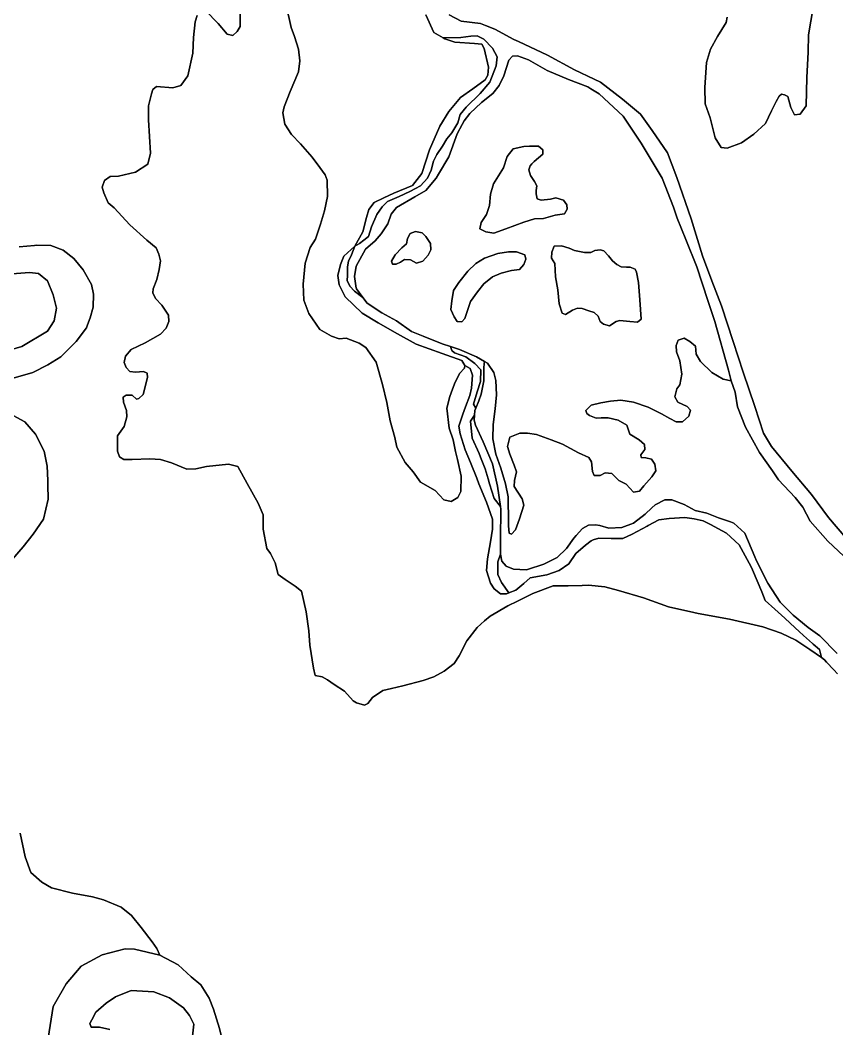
# Model space of a CAD drawing. Header units: inches. Extents: x 288635 to 1232953, y 676945 to 1655780.
# Drawn here: x 402985 to 422271, y 799738 to 823553 of the extents above; entities that cross this region are included whole.
import ezdxf

# ---------------------------------------------------------------- set-up
doc = ezdxf.new("R2010")
doc.units = ezdxf.units.IN
doc.header["$MEASUREMENT"] = 0
doc.layers.add('Images', color=7, linetype='Continuous')
picture_1 = doc.add_image_def('image14.jpg', size_in_pixel=(2572, 3729))

msp = doc.modelspace()

# ---------------------------------------------------------------- linework, layer by layer
at = {"color": 1}
for points in [[(409266.0377, 823908.6357), (409387.9579, 823380.3146), (409387.9579, 823380.3146), (409464.1581, 823166.9542), (409555.5983, 822872.3136), (409591.1584, 822592.9131), (409560.6783, 822333.8325), (409357.4779, 821871.5516), (409220.3176, 821505.7909), (409189.8376, 821368.6306), (409235.5576, 821094.3101), (409393.038, 820850.4696), (409606.3984, 820632.0291), (409880.7189, 820317.0685), (410063.5993, 820073.228), (410185.5195, 819905.5877), (410231.2396, 819773.5074), (410241.3997, 819387.4267), (410170.2795, 819052.146), (410078.8393, 818737.1854), (409956.9191, 818386.6646), (409829.9188, 818183.4642), (409718.1586, 817812.6235), (409667.3585, 817319.8625), (409682.5985, 816938.8618), (409799.4388, 816628.9811), (410063.5993, 816253.0604), (410337.9198, 816090.5001), (410515.7202, 816029.5399), (410683.3605, 816044.78), (410988.1611, 815927.9397), (411150.7215, 815826.3395), (411389.9582, 815477.0359), (411542.3585, 814953.7949), (411643.9587, 814527.074), (411720.1589, 814095.2732), (411831.9191, 813699.0324), (411877.6392, 813470.4319), (412080.8396, 813109.7512), (412268.8, 812886.2307), (412436.4403, 812647.4703), (412786.961, 812449.3499), (412990.1614, 812225.8294), (413162.8817, 812190.2693), (413320.3621, 812286.7895), (413391.4822, 812423.9498), (413401.6422, 812784.6305), (413310.202, 813180.8713), (413264.482, 813368.8317), (413208.6018, 813643.1522), (413117.1617, 813922.5528), (413061.2815, 814389.9137), (413132.4017, 814669.3143), (413163.8994, 814757.8078), (413239.0819, 814969.0349), (413361.0021, 815212.8754), (413477.8424, 815339.8756), (413488.0024, 815400.8358), (413613.4365, 815327.6886), (413664.2366, 815170.2083), (413643.9166, 814865.4076), (413603.2765, 814692.6873), (413501.6763, 814423.4468), (413435.6361, 814250.7264), (413344.196, 813971.3259), (413379.756, 813788.4455), (413496.5963, 813407.4447), (413616.2285, 813109.4928), (413765.8368, 812736.8834), (413819.8817, 812603.5728), (413994.4373, 812173.0023), (414141.7576, 811771.6815), (414141.7576, 811538.001), (414090.9575, 811238.2804), (414019.8373, 810831.8796), (413999.5173, 810557.559), (414096.0375, 810257.8384), (414177.3176, 810125.7582), (414324.6379, 810008.9179), (414466.8782, 810008.9179), (414521.6576, 810030.0827), (414690.3987, 810095.2781), (414878.9629, 810251.8681), (415031.3632, 810385.2184), (415425.064, 810461.4186), (415710.8146, 810556.6687), (415945.7651, 810715.4191), (416104.5154, 810963.0696), (416332.4887, 811157.681), (416468.4577, 811261.6508), (416514.0867, 811283.0111), (416650.6165, 811325.0203), (416942.7171, 811312.3203), (417215.7676, 811318.6703), (417434.208, 811413.9205), (417789.8087, 811606.9608), (417816.4479, 811621.267), (418064.1293, 811754.2811), (418313.72, 811787.0256), (418683.8905, 811810.1613), (418902.857, 811781.6005), (419115.6914, 811733.9611), (419300.6169, 811635.5604), (419462.1295, 811549.6179), (419669.4125, 811439.3205), (419964.0531, 811165), (420248.5337, 810646.8389), (420278.8089, 810575.9949), (420502.5342, 810052.4777), (420578.7343, 809849.2773), (420808.9437, 809644.3909), (421041.3629, 809437.5378), (421290.1743, 809204.2401), (421290.1766, 809204.238), (421381.3759, 809117.7559), (421483.8756, 809025.1756), (421483.8922, 809025.1606), (421696.3366, 808833.2753), (421714.2059, 808817.6397), (421858.8969, 808691.035), (421907.1559, 808505.1369), (421629.8126, 808698.0714), (421304.6919, 808911.4318), (420954.1712, 809084.1522), (420522.3704, 809226.3924), (419734.9688, 809414.3528), (418998.3673, 809546.4331), (418893.1513, 809569.3061), (418297.3259, 809698.8334), (417708.0447, 809912.1938), (417118.7636, 810089.9942), (416793.6429, 810176.3543), (416407.5621, 810211.9144), (416260.3184, 810208.7816), (415930.0412, 810201.7544), (415574.4405, 810201.7544), (415091.8395, 810018.874), (414732.1603, 809839.0344), (414502.5583, 809724.2334), (414085.9975, 809485.473), (413953.1972, 809370.0891), (413776.1169, 809216.2324), (413537.3564, 808901.2718), (413349.396, 808545.6711), (413232.5558, 808362.7907), (412998.8753, 808179.9104), (412755.0348, 808047.8301), (412501.0343, 807966.5499), (412018.4334, 807834.4697), (411754.2728, 807773.5095), (411551.0724, 807727.7894), (411307.2319, 807560.1491), (411195.4717, 807417.9088), (411119.2716, 807382.3488), (410931.3112, 807433.1489), (410850.031, 807483.949), (410646.8306, 807707.4694), (410402.9901, 807864.9497), (410240.4298, 807976.7099), (410113.4295, 808047.8301), (409950.8692, 808083.3902), (409909.4527, 808251.7798), (409828.1726, 808800.4209), (409802.7725, 809135.7016), (409741.8124, 809582.7425), (409630.0522, 810070.4234), (409477.6519, 810187.2637), (409243.9714, 810344.744), (409081.4111, 810466.6642), (409005.2109, 810740.9848), (408893.4507, 810959.4252), (408812.1705, 811076.2654), (408720.7304, 811538.5464), (408720.7304, 811873.827), (408603.8901, 812148.1476), (408344.8096, 812615.5085), (408126.3692, 813016.8293), (407907.9287, 813072.7094), (407384.6877, 813011.7493), (407130.6872, 812960.9492), (406917.3268, 812950.7892), (406556.646, 813098.1095), (406302.6455, 813179.3897), (406043.565, 813199.7097), (405627.0042, 813179.3897), (405433.9638, 813179.3897), (405327.2836, 813240.3498), (405281.5635, 813377.51), (405281.5635, 813743.2708), (405439.0438, 813961.7112), (405505.0839, 814190.3117), (405500.0039, 814337.632), (405423.8038, 814535.7524), (405413.6437, 814652.5926), (405489.8439, 814703.3927), (405632.0842, 814698.3127), (405733.6844, 814606.8725), (405789.5645, 814617.0325), (405891.1647, 814713.5527), (405992.7649, 815119.9535), (405987.6849, 815216.4737), (405901.3247, 815257.1138), (405708.2843, 815241.8738), (405576.2041, 815257.1138), (405484.7639, 815353.634), (405439.0438, 815470.4742), (405474.6039, 815617.7945), (405606.6841, 815775.2748), (405936.8848, 815937.8352), (406302.6455, 816141.0356), (406429.6458, 816283.2759), (406495.6859, 816440.7562), (406490.6059, 816588.0765), (406328.0456, 816826.8369), (406180.7253, 816979.2373), (406119.7652, 817116.3975), (406124.8452, 817212.9177), (406216.2854, 817431.3582), (406267.0855, 817665.0386), (406297.5655, 817873.319), (406262.0054, 818030.7994), (406195.9653, 818178.1196), (405973.1857, 818363.0638), (405571.8649, 818718.6645), (405201.0242, 819119.9853), (405063.8639, 819241.9055), (404962.2637, 819475.586), (404921.6236, 819612.7463), (404977.5037, 819765.1466), (405109.584, 819861.6668), (405307.7044, 819866.7468), (405709.0252, 819968.347), (406003.6658, 820156.3074), (406059.5459, 820410.3079), (406013.8258, 821202.7894), (406018.9058, 821527.9101), (406090.0259, 821812.3907), (406120.506, 821919.0709), (406206.8662, 821990.191), (406592.9469, 821954.631), (406780.9073, 822010.5111), (406948.5477, 822239.1115), (407060.3079, 822772.5126), (407075.5479, 823143.3533), (407121.268, 823514.1941), (407166.9881, 823666.5944)], [(407365.1085, 823778.3546), (407659.7491, 823473.554), (407873.1095, 823224.6335), (408010.2698, 823194.1534), (408106.79, 823285.5936), (408177.9101, 823407.5139), (408182.9901, 823763.1146)], [(408182.9901, 823763.1146), (408177.9101, 823407.5139), (408106.79, 823285.5936), (408010.2698, 823194.1534), (407873.1095, 823224.6335), (407659.7491, 823473.554), (407365.1085, 823778.3546)], [(412568.0443, 823680.0352), (412756.0047, 823263.4744), (412978.2573, 823134.5679), (413010.0052, 823116.1541), (413248.7657, 823034.8739), (413711.0466, 823004.3939), (413888.847, 822989.1539), (413944.7271, 822887.5537), (414041.2473, 822440.5128), (414031.0872, 822257.6324), (413965.0471, 822145.8722), (413675.4865, 821932.5117), (413380.8459, 821724.2313), (413111.6054, 821394.0307), (412893.165, 821053.67), (412654.4045, 820489.7889), (412471.5241, 819930.9877), (412253.0837, 819651.5872), (411811.1228, 819468.7068), (411572.3623, 819362.0266), (411348.8419, 819245.1864), (411216.7616, 819082.626), (411165.9615, 818894.6657), (411074.5213, 818559.385), (410886.5609, 818219.0243), (410632.5604, 817985.3438), (410546.2003, 817787.2235), (410490.3202, 817523.0629), (410515.7202, 817304.6225), (410657.9605, 817025.2219), (411059.2813, 816639.1412), (411440.2821, 816410.5407), (411897.9592, 816147.5973), (412334.8401, 815903.7568), (412954.6013, 815685.3163), (413416.8823, 815517.676), (413488.0024, 815400.8358), (413477.8424, 815339.8756), (413361.0021, 815212.8754), (413239.0819, 814969.0349), (413163.8994, 814757.8078), (413132.4017, 814669.3143), (413061.2815, 814389.9137), (413117.1617, 813922.5528), (413208.6018, 813643.1522), (413264.482, 813368.8317), (413310.202, 813180.8713), (413401.6422, 812784.6305), (413391.4822, 812423.9498), (413320.3621, 812286.7895), (413162.8817, 812190.2693), (412990.1614, 812225.8294), (412786.961, 812449.3499), (412436.4403, 812647.4703), (412268.8, 812886.2307), (412080.8396, 813109.7512), (411877.6392, 813470.4319), (411831.9191, 813699.0324), (411720.1589, 814095.2732), (411643.9587, 814527.074), (411542.3585, 814953.7949), (411389.9582, 815477.0359), (411150.7215, 815826.3395), (410988.1611, 815927.9397), (410683.3605, 816044.78), (410515.7202, 816029.5399), (410337.9198, 816090.5001), (410063.5993, 816253.0604), (409799.4388, 816628.9811), (409682.5985, 816938.8618), (409667.3585, 817319.8625), (409718.1586, 817812.6235), (409829.9188, 818183.4642), (409956.9191, 818386.6646), (410078.8393, 818737.1854), (410170.2795, 819052.146), (410241.3997, 819387.4267), (410231.2396, 819773.5074), (410185.5195, 819905.5877), (410063.5993, 820073.228), (409880.7189, 820317.0685), (409606.3984, 820632.0291), (409393.038, 820850.4696), (409235.5576, 821094.3101), (409189.8376, 821368.6306), (409220.3176, 821505.7909), (409357.4779, 821871.5516), (409560.6783, 822333.8325), (409591.1584, 822592.9131), (409555.5983, 822872.3136), (409464.1581, 823166.9542), (409387.9579, 823380.3146), (409266.0377, 823908.6357)], [(421706.6274, 823804.8146), (421660.9073, 823530.494), (421599.9472, 823210.4534), (421594.8672, 822798.9726), (421564.3871, 822199.5314), (421544.0671, 821534.05), (421406.9068, 821335.9296), (421274.8265, 821315.6096), (421183.3863, 821493.41), (421117.3462, 821752.4905), (421036.066, 821793.1306), (420964.9459, 821803.2906), (420909.0658, 821757.5705), (420837.9456, 821630.5702), (420731.2654, 821412.1298), (420583.9451, 821117.4892), (420314.7046, 820858.4087), (420020.064, 820655.2083), (419684.7833, 820533.288), (419542.5431, 820543.4481), (419395.2228, 820772.0485), (419334.2626, 821026.049), (419278.3825, 821244.4895), (419161.5423, 821579.7701), (419151.3823, 821965.8509), (419197.1024, 822555.1321), (419288.5425, 822870.0927), (419456.1829, 823169.8133), (419659.3833, 823494.934), (419684.7833, 823627.0142)], [(419684.7833, 823627.0142), (419659.3833, 823494.934), (419456.1829, 823169.8133), (419288.5425, 822870.0927), (419197.1024, 822555.1321), (419151.3823, 821965.8509), (419161.5423, 821579.7701), (419278.3825, 821244.4895), (419334.2626, 821026.049), (419395.2228, 820772.0485), (419542.5431, 820543.4481), (419684.7833, 820533.288), (420020.064, 820655.2083), (420314.7046, 820858.4087), (420583.9451, 821117.4892), (420731.2654, 821412.1298), (420837.9456, 821630.5702), (420909.0658, 821757.5705), (420964.9459, 821803.2906), (421036.066, 821793.1306), (421117.3462, 821752.4905), (421183.3863, 821493.41), (421274.8265, 821315.6096), (421406.9068, 821335.9296), (421544.0671, 821534.05), (421564.3871, 822199.5314), (421594.8672, 822798.9726), (421599.9472, 823210.4534), (421660.9073, 823530.494), (421706.6274, 823804.8146)], [(407166.9881, 823666.5944), (407121.268, 823514.1941), (407075.5479, 823143.3533), (407060.3079, 822772.5126), (406948.5477, 822239.1115), (406780.9073, 822010.5111), (406592.9469, 821954.631), (406206.8662, 821990.191), (406120.506, 821919.0709), (406090.0259, 821812.3907), (406018.9058, 821527.9101), (406013.8258, 821202.7894), (406059.5459, 820410.3079), (406003.6658, 820156.3074), (405709.0252, 819968.347), (405307.7044, 819866.7468), (405109.584, 819861.6668), (404977.5037, 819765.1466), (404921.6236, 819612.7463), (404962.2637, 819475.586), (405063.8639, 819241.9055), (405201.0242, 819119.9853), (405571.8649, 818718.6645), (405973.1857, 818363.0638), (406195.9653, 818178.1196), (406262.0054, 818030.7994), (406297.5655, 817873.319), (406267.0855, 817665.0386), (406216.2854, 817431.3582), (406124.8452, 817212.9177), (406119.7652, 817116.3975), (406180.7253, 816979.2373), (406328.0456, 816826.8369), (406490.6059, 816588.0765), (406495.6859, 816440.7562), (406429.6458, 816283.2759), (406302.6455, 816141.0356), (405936.8848, 815937.8352), (405606.6841, 815775.2748), (405474.6039, 815617.7945), (405439.0438, 815470.4742), (405484.7639, 815353.634), (405576.2041, 815257.1138), (405708.2843, 815241.8738), (405901.3247, 815257.1138), (405987.6849, 815216.4737), (405992.7649, 815119.9535), (405891.1647, 814713.5527), (405789.5645, 814617.0325), (405733.6844, 814606.8725), (405632.0842, 814698.3127), (405489.8439, 814703.3927), (405413.6437, 814652.5926), (405423.8038, 814535.7524), (405500.0039, 814337.632), (405505.0839, 814190.3117), (405439.0438, 813961.7112), (405281.5635, 813743.2708), (405281.5635, 813377.51), (405327.2836, 813240.3498), (405433.9638, 813179.3897), (405627.0042, 813179.3897), (406043.565, 813199.7097), (406302.6455, 813179.3897), (406556.646, 813098.1095), (406917.3268, 812950.7892), (407130.6872, 812960.9492), (407384.6877, 813011.7493), (407907.9287, 813072.7094), (408126.3692, 813016.8293), (408344.8096, 812615.5085), (408603.8901, 812148.1476), (408720.7304, 811873.827), (408720.7304, 811538.5464), (408812.1705, 811076.2654), (408893.4507, 810959.4252), (409005.2109, 810740.9848), (409081.4111, 810466.6642), (409243.9714, 810344.744), (409477.6519, 810187.2637), (409630.0522, 810070.4234), (409741.8124, 809582.7425), (409802.7725, 809135.7016), (409828.1726, 808800.4209), (409909.4527, 808251.7798), (409950.8692, 808083.3902), (410113.4295, 808047.8301), (410240.4298, 807976.7099), (410402.9901, 807864.9497), (410646.8306, 807707.4694), (410850.031, 807483.949), (410931.3112, 807433.1489), (411119.2716, 807382.3488), (411195.4717, 807417.9088), (411307.2319, 807560.1491), (411551.0724, 807727.7894), (411754.2728, 807773.5095), (412018.4334, 807834.4697), (412501.0343, 807966.5499), (412755.0348, 808047.8301), (412998.8753, 808179.9104), (413232.5558, 808362.7907), (413349.396, 808545.6711), (413537.3564, 808901.2718), (413776.1169, 809216.2324), (413953.1972, 809370.0891), (414085.9975, 809485.473), (414502.5583, 809724.2334), (414732.1603, 809839.0344), (415091.8395, 810018.874), (415574.4405, 810201.7544), (415930.0412, 810201.7544), (416260.3184, 810208.7816), (416407.5621, 810211.9144), (416793.6429, 810176.3543), (417118.7636, 810089.9942), (417708.0447, 809912.1938), (418297.3259, 809698.8334), (418893.1513, 809569.3061), (418998.3673, 809546.4331), (419734.9688, 809414.3528), (420522.3704, 809226.3924), (420954.1712, 809084.1522), (421304.6919, 808911.4318), (421629.8126, 808698.0714), (421907.1559, 808505.1369), (421980.3333, 808454.2309), (422030.0754, 808399.1319), (422198.3225, 808212.7659), (422284.7711, 808117.0075)], [(422480.5561, 811330.7001), (422074.1553, 811808.221), (421672.8345, 812356.8621), (421210.5535, 812905.5032), (420727.9526, 813489.7044), (420539.9922, 813799.585), (420336.7918, 814429.5063), (420057.3912, 815242.3079), (419823.7108, 815968.7493), (419549.3902, 816812.031), (419315.7097, 817401.3122), (419097.2693, 817985.5134), (418833.1088, 818859.2751), (418492.3176, 819838.7775), (418273.8771, 820417.8987), (417913.1964, 820951.2998), (417633.7959, 821332.3005), (417212.155, 821687.9012), (416688.914, 822089.222), (416538.8899, 822161.7336), (416079.3128, 822383.8626), (415439.2315, 822729.3033), (414751.4937, 823046.7208), (414646.7499, 823095.0641), (414194.629, 823338.9045), (413970.9213, 823425.7165), (413854.2683, 823470.9848), (413397.0674, 823531.9449), (413117.6668, 823679.2652)], [(402817.7586, 815104.7135), (403285.1195, 815236.7938), (403640.7202, 815414.5941), (403945.5208, 815602.5545), (404311.2815, 815968.3152), (404550.042, 816288.3559), (404578.4186, 816362.4504), (404641.4822, 816527.1163), (404712.6023, 816776.0368), (404717.6824, 817080.8375), (404667.6231, 817311.5017), (404469.5027, 817656.9424), (404256.1423, 817926.1829), (403997.0617, 818119.2233), (403707.5012, 818230.9835), (403377.3005, 818241.1435), (403321.2574, 818235.6759), (402960.7397, 818200.5034)], [(402960.7397, 818200.5034), (403321.2574, 818235.6759), (403377.3005, 818241.1435), (403707.5012, 818230.9835), (403997.0617, 818119.2233), (404256.1423, 817926.1829), (404469.5027, 817656.9424), (404469.5027, 817656.9424), (404667.6231, 817311.5017), (404717.6824, 817080.8375), (404712.6023, 816776.0368), (404641.4822, 816527.1163), (404578.4186, 816362.4504), (404550.042, 816288.3559), (404311.2815, 815968.3152), (403945.5208, 815602.5545), (403640.7202, 815414.5941), (403285.1195, 815236.7938), (402817.7586, 815104.7135)], [(402210.5014, 815612.7966), (403023.303, 815851.5571), (403632.9043, 816212.2378), (403785.3046, 816456.0783), (403841.1847, 816755.7989), (403764.9845, 817065.6795), (403627.8243, 817400.9602), (403414.4638, 817573.6806), (403206.1834, 817594.0006), (402799.7826, 817563.5205)], [(402799.7826, 817563.5205), (403206.1834, 817594.0006), (403414.4638, 817573.6806), (403627.8243, 817400.9602), (403764.9845, 817065.6795), (403841.1847, 816755.7989), (403785.3046, 816456.0783), (403632.9043, 816212.2378), (403023.303, 815851.5571), (402210.5014, 815612.7966)], [(422275.4515, 808603.1276), (421870.3207, 809018.4184), (421597.2702, 809215.2688), (421241.6695, 809507.3694), (421029.2498, 809719.7891), (420936.8689, 809812.17), (420638.4183, 810263.0209), (420377.5837, 810790.1242), (420333.6177, 810878.9721), (420098.6672, 811444.1233), (419838.3167, 811679.0737), (419761.7932, 811705.0754), (419473.8965, 811802.899), (419198.7293, 811914.0242), (418928.8537, 811977.5243), (418669.5615, 812115.1079), (418378.5193, 812231.5248), (418209.1856, 812226.2332), (417981.6435, 812109.8163), (417902.061, 812037.0431), (417741.1897, 811889.9365), (417466.0225, 811678.2694), (417190.8553, 811577.7275), (416889.2297, 811556.5608), (416676.7159, 811625.3526), (416570.0357, 811635.5127), (416407.4754, 811630.4326), (416265.2351, 811554.2325), (416114.4415, 811385.0494), (416056.9547, 811320.552), (415884.2343, 811076.7115), (415665.7939, 810863.3511), (415350.8332, 810710.9508), (414968.5178, 810585.0664), (414934.2724, 810573.7905), (414634.5518, 810589.0306), (414461.8315, 810660.1507), (414359.1473, 810783.3717), (414329.0848, 810941.8459), (414324.6712, 811041.1515), (414324.6712, 811300.232), (414339.2762, 812008.8934), (414330.1136, 812069.5959), (414257.9961, 812547.3745), (414136.0758, 813080.7755), (413922.7154, 813593.8566), (413739.835, 813995.1774), (413704.2749, 814112.0176), (413714.367, 814225.553), (413724.595, 814340.6181), (413744.5261, 814390.4458), (413816.0352, 814569.2185), (413871.9153, 814726.6988), (413937.9554, 815036.5795), (413933.0316, 815346.7773), (413943.3034, 815441.5912), (413949.5953, 815492.8601), (414018.7546, 815451.3645), (414171.1549, 815232.9241), (414216.875, 815044.9637), (414237.1951, 814709.6831), (414198.7523, 814378.1142), (414155.9149, 814008.6417), (414145.7549, 813668.281), (414216.875, 813307.6003), (414333.7153, 812977.3996), (414445.4755, 812606.5589), (414506.4356, 812301.7582), (414511.3057, 812104.5185), (414516.5956, 811890.2774), (414516.5956, 811610.8769), (414531.8357, 811443.2365), (414587.7158, 811417.8365), (414679.156, 811519.4367), (414780.7562, 811783.5972), (414882.3564, 812103.6378), (414836.6363, 812250.9581), (414648.6759, 812540.5187), (414658.8359, 812687.839), (414709.636, 812885.9594), (414648.6759, 813043.4397), (414547.0757, 813307.6003), (414496.2756, 813485.4006), (414552.1557, 813708.9211), (414785.8362, 813800.3612), (414968.7165, 813800.3612), (415176.997, 813769.8812), (415527.5177, 813647.9609), (415791.6782, 813546.3607), (416172.679, 813338.0803), (416411.4394, 813226.3201), (416477.4796, 813124.7199), (416497.7996, 812896.1194), (416543.5197, 812804.6792), (416685.76, 812799.5992), (416802.6002, 812865.6394), (416955.0005, 812850.3993), (417122.6409, 812687.839), (417295.3612, 812596.3988), (417468.0815, 812408.4385), (417610.3218, 812433.8385), (417717.002, 812560.8388), (417904.9624, 812774.1992), (417996.4026, 812916.4395), (417976.0826, 813068.8398), (417894.8024, 813185.68), (417762.7221, 813216.1601), (417650.9619, 813231.4001), (417645.8819, 813292.3602), (417737.3221, 813419.3605), (417727.1621, 813531.1207), (417605.2418, 813642.8809), (417381.7214, 813780.0412), (417315.6812, 813988.3216), (417107.4008, 814110.2419), (416868.6403, 814166.122), (416706.08, 814161.042), (416584.1598, 814155.9619), (416431.7595, 814216.9221), (416365.7193, 814267.7222), (416345.3993, 814338.8423), (416472.3996, 814465.8426), (416695.92, 814516.6427), (416929.6005, 814557.2828), (417168.3609, 814577.6028), (417468.0815, 814536.9627), (417813.5222, 814415.0425), (418128.4829, 814262.6422), (418326.6033, 814145.8019), (418473.9236, 814069.6018), (418626.3239, 814069.6018), (418773.6442, 814206.7621), (418814.2842, 814343.9223), (418738.0841, 814430.2825), (418514.5636, 814536.9627), (418443.4435, 814663.963), (418489.1636, 814846.8433), (418565.3637, 814943.3635), (418611.0838, 815192.284), (418565.3637, 815512.3247), (418484.0836, 815725.6851), (418473.9236, 815873.0054), (418524.7237, 816000.0056), (418666.9639, 816045.7257), (418799.0442, 815969.5256), (418936.2045, 815852.6853), (418951.4445, 815664.725), (419053.0447, 815492.0046), (419317.2052, 815238.0041), (419586.4458, 815075.4438), (419779.4862, 815039.8837), (419870.7723, 814771.5299), (419923.6891, 814422.2792), (419923.6891, 814422.2792), (420114.1894, 813946.0283), (420447.5651, 813348.0687), (420749.1907, 812914.1512), (420893.6888, 812702.6958), (421284.8496, 812286.135), (421467.7299, 812057.5345), (421645.5303, 811727.3338), (422057.0111, 811249.8129), (422692.0124, 810660.5317)], [(402802.5185, 810827.3449), (403056.519, 811121.9855), (403295.2795, 811416.6261), (403539.12, 811772.2268), (403645.8002, 812244.6678), (403638.002, 812579.9916), (403635.6402, 812681.5487), (403620.4002, 813021.9093), (403554.36, 813377.51), (403346.0796, 813778.8309), (403097.1591, 814068.3914), (402817.7586, 814220.7917)], [(402817.7586, 814220.7917), (403097.1591, 814068.3914), (403346.0796, 813778.8309), (403554.36, 813377.51), (403620.4002, 813021.9093), (403635.6402, 812681.5487), (403638.002, 812579.9916), (403645.8002, 812244.6678), (403539.12, 811772.2268), (403295.2795, 811416.6261), (403056.519, 811121.9855), (402802.5185, 810827.3449)], [(422284.7711, 808117.0075), (422198.3225, 808212.7659), (422030.0754, 808399.1319), (421980.3333, 808454.2309), (421907.1559, 808505.1369), (421858.8969, 808691.035), (421714.2059, 808817.6397), (421696.3366, 808833.2753), (421483.8922, 809025.1606), (421483.8756, 809025.1756), (421381.3759, 809117.7559), (421290.1766, 809204.238), (421290.1743, 809204.2401), (421041.3629, 809437.5378), (420808.9437, 809644.3909), (420578.7343, 809849.2773), (420502.5342, 810052.4777), (420278.8089, 810575.9949), (420248.5337, 810646.8389), (419964.0531, 811165), (419669.4125, 811439.3205), (419462.1295, 811549.6179), (419300.6169, 811635.5604), (419115.6914, 811733.9611), (418902.857, 811781.6005), (418683.8905, 811810.1613), (418313.72, 811787.0256), (418064.1293, 811754.2811), (417816.4479, 811621.267), (417789.8087, 811606.9608), (417434.208, 811413.9205), (417215.7676, 811318.6703), (416942.7171, 811312.3203), (416650.6165, 811325.0203), (416514.0867, 811283.0111), (416468.4577, 811261.6508), (416332.4887, 811157.681), (416104.5154, 810963.0696), (415945.7651, 810715.4191), (415710.8146, 810556.6687), (415425.064, 810461.4186), (415031.3632, 810385.2184), (414878.9629, 810251.8681), (414690.3987, 810095.2781), (414521.6576, 810030.0827), (414352.2575, 810274.8545), (414263.3574, 810468.5298), (414266.5324, 810763.8054), (414329.0848, 810941.8459), (414359.1473, 810783.3717), (414461.8315, 810660.1507), (414634.5518, 810589.0306), (414934.2724, 810573.7905), (414968.5178, 810585.0664), (415350.8332, 810710.9508), (415665.7939, 810863.3511), (415884.2343, 811076.7115), (416056.9547, 811320.552), (416114.4415, 811385.0494), (416265.2351, 811554.2325), (416407.4754, 811630.4326), (416570.0357, 811635.5127), (416676.7159, 811625.3526), (416889.2297, 811556.5608), (417190.8553, 811577.7275), (417466.0225, 811678.2694), (417741.1897, 811889.9365), (417902.061, 812037.0431), (417981.6435, 812109.8163), (418209.1856, 812226.2332), (418378.5193, 812231.5248), (418669.5615, 812115.1079), (418928.8537, 811977.5243), (419198.7293, 811914.0242), (419198.7293, 811914.0242), (419473.8965, 811802.899), (419761.7932, 811705.0754), (419838.3167, 811679.0737), (420098.6672, 811444.1233), (420333.6177, 810878.9721), (420377.5837, 810790.1242), (420638.4183, 810263.0209), (420936.8689, 809812.17), (421029.2498, 809719.7891), (421241.6695, 809507.3694), (421597.2702, 809215.2688), (421870.3207, 809018.4184), (422275.4515, 808603.1276)], [(407817.384, 799234.0317), (407695.4638, 799747.1127), (407553.2235, 800199.2336), (407451.6233, 800463.3942), (407253.5029, 800773.2748), (407019.8225, 800966.3152), (406720.1019, 801250.7957), (406283.2712, 801475.9903), (406212.1511, 801633.4706), (406105.4709, 801796.0309), (405846.3903, 802131.3116), (405612.7099, 802410.7121), (405373.9494, 802608.8325), (404952.3086, 802786.6329), (404693.228, 802852.673), (404220.7871, 802944.1132), (403722.9461, 803066.0335), (403499.4256, 803198.1137), (403240.3451, 803431.7942), (403103.1849, 803797.5549), (402981.2646, 804356.356)], [(402981.2646, 804356.356), (403103.1849, 803797.5549), (403240.3451, 803431.7942), (403499.4256, 803198.1137), (403722.9461, 803066.0335), (404220.7871, 802944.1132), (404693.228, 802852.673), (404952.3086, 802786.6329), (405373.9494, 802608.8325), (405612.7099, 802410.7121), (405846.3903, 802131.3116), (406105.4709, 801796.0309), (406212.1511, 801633.4706), (406283.2712, 801475.9903), (405684.8797, 801618.999), (405464.7459, 801627.4657), (404922.8782, 801483.5321), (404423.3438, 801221.0649), (404067.7431, 800797.7307), (403762.9425, 800264.3297), (403644.4089, 799519.2615)], [(403644.4089, 799519.2615), (403762.9425, 800264.3297), (404067.7431, 800797.7307), (404423.3438, 801221.0649), (404922.8782, 801483.5321), (405464.7459, 801627.4657), (405684.8797, 801618.999), (406283.2712, 801475.9903), (406720.1019, 801250.7957), (407019.8225, 800966.3152), (407253.5029, 800773.2748), (407253.5029, 800773.2748), (407451.6233, 800463.3942), (407553.2235, 800199.2336), (407695.4638, 799747.1127), (407817.384, 799234.0317)], [(407057.2678, 799567.6665), (407087.7478, 799847.0671), (406981.0676, 800050.2675), (406838.8273, 800233.1479), (406508.6267, 800471.9083), (406137.7859, 800609.0686), (405609.4649, 800644.6287), (405233.5441, 800497.3084), (405015.1037, 800344.9081), (404771.2632, 800131.5477), (404674.743, 799953.7473), (404634.1029, 799867.3871), (404664.583, 799781.027), (404857.6234, 799775.947), (405101.4639, 799725.1469)], [(405101.4639, 799725.1469), (404857.6234, 799775.947), (404664.583, 799781.027), (404634.1029, 799867.3871), (404674.743, 799953.7473), (404771.2632, 800131.5477), (405015.1037, 800344.9081), (405233.5441, 800497.3084), (405609.4649, 800644.6287), (406137.7859, 800609.0686), (406508.6267, 800471.9083), (406838.8273, 800233.1479), (406981.0676, 800050.2675), (407087.7478, 799847.0671), (407087.7478, 799847.0671), (407057.2678, 799567.6665)]]:
    msp.add_lwpolyline(points, dxfattribs=at)
at = {"color": 1, "ltscale": 3}
for points in [[(422692.0124, 810660.5317), (422057.0111, 811249.8129), (421645.5303, 811727.3338), (421467.7299, 812057.5345), (421284.8496, 812286.135), (420893.6888, 812702.6958), (420749.1907, 812914.1512), (420447.5651, 813348.0687), (420114.1894, 813946.0283), (419923.6891, 814422.2792), (419870.7723, 814771.5299), (419779.4862, 815039.8837), (419713.446, 815288.8042), (419388.3254, 816436.8865), (419225.7651, 816934.7275), (418961.6045, 817727.2091), (418707.604, 818377.4504), (418504.4036, 818875.2914), (418417.1968, 819137.5469), (418146.2629, 819823.3483), (417646.7286, 820653.0833), (417223.3944, 821288.0845), (416656.1266, 821813.0189), (416459.9229, 821932.9922), (416389.7224, 821975.9179), (415932.5215, 822153.7183), (415429.6005, 822367.0787), (414992.7196, 822615.9992), (414733.6391, 822712.5194), (414611.7188, 822702.3594), (414525.3587, 822605.8392), (414408.5184, 822240.0785), (414296.7582, 822011.478), (414144.3579, 821818.4376), (413880.1974, 821610.1572), (413600.7968, 821351.0767), (413472.6536, 821178.0177), (413424.3669, 821091.1016), (413303.3199, 820873.217), (413108.5862, 820322.8826), (412866.0489, 819914.0341), (412812.2522, 819823.3483), (412566.7184, 819535.481), (412304.2512, 819383.0807), (411874.9904, 819129.2919), (411742.9101, 818976.8916), (411666.7099, 818743.2111), (411514.3096, 818509.5307), (411366.9893, 818341.8903), (411143.4689, 818148.8499), (410919.9484, 817747.5291), (410884.3884, 817503.6886), (410922.3631, 817228.3721), (410925.0285, 817209.0481), (411079.5146, 817005.1264), (410878.4478, 817155.9681), (410773.6726, 817270.2683), (410710.1725, 817403.6186), (410713.3475, 817527.4439), (410716.5225, 817727.4693), (410735.5725, 817860.8195), (410811.7727, 818016.3948), (410886.5609, 818219.0243), (410995.9231, 818283.0954), (411097.5233, 818359.2955), (411208.6485, 818445.0207), (411281.6736, 818676.7961), (411408.6739, 818965.7217), (411535.6741, 819149.8721), (411659.4994, 819273.6973), (411932.5499, 819387.9976), (412186.5504, 819511.8228), (412322.571, 819581.5334), (412440.5509, 819641.9981), (412605.6513, 819819.7984), (412691.3764, 820013.4738), (412745.3515, 820223.0242), (412821.5517, 820381.7746), (412954.902, 820578.625), (413062.8522, 820750.0753), (413177.1524, 820889.7756), (413323.2027, 821127.9011), (413379.7178, 821324.7514), (413516.8781, 821502.5518), (413852.1588, 821822.5924), (414075.6792, 822091.833), (414222.9995, 822472.8337), (414253.4796, 822686.1942), (414141.7193, 822894.4746), (413938.5189, 823107.835), (413773.9305, 823182.6378), (413631.6902, 823177.5578), (413387.8498, 823141.9977), (412978.2573, 823134.5679), (412756.0047, 823263.4744), (412568.0443, 823680.0352)], [(413117.6668, 823679.2652), (413397.0674, 823531.9449), (413854.2683, 823470.9848), (413970.9213, 823425.7165), (414194.629, 823338.9045), (414646.7499, 823095.0641), (414751.4937, 823046.7208), (415439.2315, 822729.3033), (416079.3128, 822383.8626), (416538.8899, 822161.7336), (416688.914, 822089.222), (417212.155, 821687.9012), (417633.7959, 821332.3005), (417913.1964, 820951.2998), (418273.8771, 820417.8987), (418492.3176, 819838.7775), (418833.1088, 818859.2751), (419097.2693, 817985.5134), (419315.7097, 817401.3122), (419549.3902, 816812.031), (419823.7108, 815968.7493), (420057.3912, 815242.3079), (420336.7918, 814429.5063), (420539.9922, 813799.585), (420727.9526, 813489.7044), (421210.5535, 812905.5032), (421672.8345, 812356.8621), (422074.1553, 811808.221), (422480.5561, 811330.7001)]]:
    msp.add_lwpolyline(points, dxfattribs=at)
at = {"color": 1}
for points in [[(410886.5609, 818219.0243), (411074.5213, 818559.385), (411165.9615, 818894.6657), (411216.7616, 819082.626), (411348.8419, 819245.1864), (411572.3623, 819362.0266), (411811.1228, 819468.7068), (412253.0837, 819651.5872), (412471.5241, 819930.9877), (412654.4045, 820489.7889), (412893.165, 821053.67), (413111.6054, 821394.0307), (413380.8459, 821724.2313), (413675.4865, 821932.5117), (413965.0471, 822145.8722), (414031.0872, 822257.6324), (414041.2473, 822440.5128), (413944.7271, 822887.5537), (413888.847, 822989.1539), (413711.0466, 823004.3939), (413248.7657, 823034.8739), (413010.0052, 823116.1541), (412978.2573, 823134.5679), (413387.8498, 823141.9977), (413631.6902, 823177.5578), (413773.9305, 823182.6378), (413938.5189, 823107.835), (414141.7193, 822894.4746), (414253.4796, 822686.1942), (414222.9995, 822472.8337), (414075.6792, 822091.833), (413852.1588, 821822.5924), (413516.8781, 821502.5518), (413379.7178, 821324.7514), (413323.2027, 821127.9011), (413177.1524, 820889.7756), (413062.8522, 820750.0753), (412954.902, 820578.625), (412821.5517, 820381.7746), (412745.3515, 820223.0242), (412691.3764, 820013.4738), (412605.6513, 819819.7984), (412440.5509, 819641.9981), (412322.571, 819581.5334), (412186.5504, 819511.8228), (411932.5499, 819387.9976), (411659.4994, 819273.6973), (411535.6741, 819149.8721), (411408.6739, 818965.7217), (411281.6736, 818676.7961), (411208.6485, 818445.0207), (411097.5233, 818359.2955), (410995.9231, 818283.0954), (410886.5609, 818219.0243)], [(417646.7286, 820653.0833), (418146.2629, 819823.3483), (418417.1968, 819137.5469), (418504.4036, 818875.2914), (418707.604, 818377.4504), (418961.6045, 817727.2091), (419225.7651, 816934.7275), (419388.3254, 816436.8865), (419713.446, 815288.8042), (419779.4862, 815039.8837), (419586.4458, 815075.4438), (419317.2052, 815238.0041), (419053.0447, 815492.0046), (418951.4445, 815664.725), (418936.2045, 815852.6853), (418799.0442, 815969.5256), (418666.9639, 816045.7257), (418524.7237, 816000.0056), (418473.9236, 815873.0054), (418484.0836, 815725.6851), (418565.3637, 815512.3247), (418611.0838, 815192.284), (418565.3637, 814943.3635), (418489.1636, 814846.8433), (418443.4435, 814663.963), (418514.5636, 814536.9627), (418738.0841, 814430.2825), (418814.2842, 814343.9223), (418773.6442, 814206.7621), (418626.3239, 814069.6018), (418473.9236, 814069.6018), (418326.6033, 814145.8019), (418128.4829, 814262.6422), (417813.5222, 814415.0425), (417468.0815, 814536.9627), (417168.3609, 814577.6028), (416929.6005, 814557.2828), (416695.92, 814516.6427), (416472.3996, 814465.8426), (416345.3993, 814338.8423), (416365.7193, 814267.7222), (416431.7595, 814216.9221), (416584.1598, 814155.9619), (416706.08, 814161.042), (416868.6403, 814166.122), (417107.4008, 814110.2419), (417315.6812, 813988.3216), (417381.7214, 813780.0412), (417605.2418, 813642.8809), (417727.1621, 813531.1207), (417737.3221, 813419.3605), (417645.8819, 813292.3602), (417650.9619, 813231.4001), (417762.7221, 813216.1601), (417894.8024, 813185.68), (417976.0826, 813068.8398), (417996.4026, 812916.4395), (417904.9624, 812774.1992), (417717.002, 812560.8388), (417610.3218, 812433.8385), (417468.0815, 812408.4385), (417295.3612, 812596.3988), (417122.6409, 812687.839), (416955.0005, 812850.3993), (416802.6002, 812865.6394), (416685.76, 812799.5992), (416543.5197, 812804.6792), (416497.7996, 812896.1194), (416477.4796, 813124.7199), (416411.4394, 813226.3201), (416172.679, 813338.0803), (415791.6782, 813546.3607), (415527.5177, 813647.9609), (415176.997, 813769.8812), (414968.7165, 813800.3612), (414785.8362, 813800.3612), (414552.1557, 813708.9211), (414496.2756, 813485.4006), (414547.0757, 813307.6003), (414648.6759, 813043.4397), (414709.636, 812885.9594), (414658.8359, 812687.839), (414648.6759, 812540.5187), (414836.6363, 812250.9581), (414882.3564, 812103.6378), (414780.7562, 811783.5972), (414679.156, 811519.4367), (414587.7158, 811417.8365), (414531.8357, 811443.2365), (414516.5956, 811610.8769), (414516.5956, 811890.2774), (414511.3057, 812104.5185), (414506.4356, 812301.7582), (414445.4755, 812606.5589), (414333.7153, 812977.3996), (414216.875, 813307.6003), (414145.7549, 813668.281), (414155.9149, 814008.6417), (414198.7523, 814378.1142), (414237.1951, 814709.6831), (414216.875, 815044.9637), (414171.1549, 815232.9241), (414018.7546, 815451.3645), (413949.5953, 815492.8601), (413764.7541, 815603.7648), (413363.4333, 815776.4852), (413149.9697, 815847.6398), (412951.9525, 815913.6455), (412504.9116, 816091.4458), (412230.5911, 816203.206), (411869.9103, 816457.2066), (411524.4697, 816640.0869), (411179.029, 816873.7674), (411079.5146, 817005.1264), (410925.0285, 817209.0481), (410922.3631, 817228.3721), (410884.3884, 817503.6886), (410919.9484, 817747.5291), (411143.4689, 818148.8499), (411366.9893, 818341.8903), (411514.3096, 818509.5307), (411666.7099, 818743.2111), (411742.9101, 818976.8916), (411874.9904, 819129.2919), (412304.2512, 819383.0807), (412566.7184, 819535.481), (412812.2522, 819823.3483), (412866.0489, 819914.0341), (413108.5862, 820322.8826), (413303.3199, 820873.217), (413424.3669, 821091.1016), (413472.6536, 821178.0177), (413600.7968, 821351.0767), (413880.1974, 821610.1572), (414144.3579, 821818.4376), (414296.7582, 822011.478), (414408.5184, 822240.0785), (414525.3587, 822605.8392), (414611.7188, 822702.3594), (414733.6391, 822712.5194), (414992.7196, 822615.9992), (415429.6005, 822367.0787), (415932.5215, 822153.7183), (416389.7224, 821975.9179), (416459.9229, 821932.9922), (416656.1266, 821813.0189), (417223.3944, 821288.0845), (417646.7286, 820653.0833)], [(415193.106, 819335.785), (415289.6262, 819305.3049), (415513.1466, 819325.625), (415635.0669, 819361.185), (415812.8672, 819305.3049), (415894.1474, 819193.5447), (415899.2274, 819091.9445), (415843.3473, 818980.1843), (415619.8268, 818949.7042), (415340.4263, 818873.5041), (415132.1459, 818863.3441), (414883.2254, 818787.1439), (414456.5045, 818624.5836), (414172.0239, 818522.9834), (413978.9836, 818553.4634), (413841.8233, 818629.6636), (413872.3033, 818776.9839), (413994.2236, 818964.9443), (414065.3437, 819178.3047), (414095.8238, 819447.5452), (414166.9439, 819686.3057), (414395.5444, 820067.3065), (414486.9846, 820336.547), (414629.2249, 820519.4274), (414878.1454, 820570.2275), (415010.2256, 820580.3875), (415228.6661, 820580.3875), (415325.1862, 820494.0273), (415325.1862, 820387.3471), (415127.0658, 820219.7068), (415066.1057, 820158.7466), (415025.4656, 820113.0266), (415000.0656, 820016.5064), (415040.7057, 819889.5061), (415132.1459, 819742.1858), (415188.026, 819640.5856), (415172.7859, 819533.9054), (415167.7059, 819452.6252), (415193.106, 819335.785)], [(413841.8233, 818629.6636), (413978.9836, 818553.4634), (414172.0239, 818522.9834), (414456.5045, 818624.5836), (414883.2254, 818787.1439), (415132.1459, 818863.3441), (415340.4263, 818873.5041), (415619.8268, 818949.7042), (415843.3473, 818980.1843), (415899.2274, 819091.9445), (415894.1474, 819193.5447), (415812.8672, 819305.3049), (415635.0669, 819361.185), (415513.1466, 819325.625), (415289.6262, 819305.3049), (415193.106, 819335.785), (415167.7059, 819452.6252), (415172.7859, 819533.9054), (415188.026, 819640.5856), (415132.1459, 819742.1858), (415040.7057, 819889.5061), (415000.0656, 820016.5064), (415025.4656, 820113.0266), (415066.1057, 820158.7466), (415127.0658, 820219.7068), (415325.1862, 820387.3471), (415325.1862, 820494.0273), (415228.6661, 820580.3875), (415010.2256, 820580.3875), (414878.1454, 820570.2275), (414629.2249, 820519.4274), (414486.9846, 820336.547), (414395.5444, 820067.3065), (414166.9439, 819686.3057), (414095.8238, 819447.5452), (414065.3437, 819178.3047), (413994.2236, 818964.9443), (413872.3033, 818776.9839), (413841.8233, 818629.6636)], [(412623.2558, 818007.918), (412496.2556, 817860.5977), (412343.8553, 817819.9576), (412206.695, 817891.0777), (412064.4547, 817906.3178), (411963.4895, 817837.7376), (411865.0643, 817793.2875), (411776.1641, 817793.2875), (411757.1141, 817859.9627), (411839.6643, 818012.363), (411998.4146, 818180.6383), (412109.5398, 818269.5385), (412134.9399, 818396.5387), (412196.535, 818515.919), (412323.5352, 818566.7191), (412481.0156, 818536.239), (412567.3757, 818444.7988), (412679.136, 818282.2385), (412684.216, 818134.9182), (412623.2558, 818007.918)], [(412481.0156, 818536.239), (412323.5352, 818566.7191), (412196.535, 818515.919), (412134.9399, 818396.5387), (412109.5398, 818269.5385), (411998.4146, 818180.6383), (411839.6643, 818012.363), (411757.1141, 817859.9627), (411776.1641, 817793.2875), (411865.0643, 817793.2875), (411963.4895, 817837.7376), (412064.4547, 817906.3178), (412206.695, 817891.0777), (412343.8553, 817819.9576), (412496.2556, 817860.5977), (412623.2558, 818007.918), (412684.216, 818134.9182), (412679.136, 818282.2385), (412567.3757, 818444.7988), (412481.0156, 818536.239)], [(410886.5609, 818219.0243), (410811.7727, 818016.3948), (410735.5725, 817860.8195), (410716.5225, 817727.4693), (410713.3475, 817527.4439), (410710.1725, 817403.6186), (410773.6726, 817270.2683), (410878.4478, 817155.9681), (411079.5146, 817005.1264), (411179.029, 816873.7674), (411524.4697, 816640.0869), (411869.9103, 816457.2066), (412230.5911, 816203.206), (412504.9116, 816091.4458), (412951.9525, 815913.6455), (413149.9697, 815847.6398), (413175.6002, 815755.1976), (413244.392, 815702.2809), (413508.9759, 815604.3848), (413725.9346, 815450.9262), (413860.8724, 815297.4676), (413852.9349, 815022.3003), (413776.2056, 814781.529), (413688.8929, 814490.4868), (413744.5261, 814390.4458), (413724.595, 814340.6181), (413714.367, 814225.553), (413617.5611, 814082.3221), (413658.2012, 813686.0813), (413825.8415, 813320.3205), (413856.6088, 813239.4139), (413963.0018, 812959.6398), (414034.0175, 812722.9209), (414069.682, 812604.0391), (414176.3622, 812258.5984), (414330.1136, 812069.5959), (414339.2762, 812008.8934), (414324.6712, 811300.232), (414324.6712, 811041.1515), (414329.0848, 810941.8459), (414266.5324, 810763.8054), (414263.3574, 810468.5298), (414352.2575, 810274.8545), (414521.6576, 810030.0827), (414466.8782, 810008.9179), (414324.6379, 810008.9179), (414177.3176, 810125.7582), (414096.0375, 810257.8384), (413999.5173, 810557.559), (414019.8373, 810831.8796), (414090.9575, 811238.2804), (414141.7576, 811538.001), (414141.7576, 811771.6815), (413994.4373, 812173.0023), (413819.8817, 812603.5728), (413765.8368, 812736.8834), (413616.2285, 813109.4928), (413496.5963, 813407.4447), (413379.756, 813788.4455), (413344.196, 813971.3259), (413435.6361, 814250.7264), (413501.6763, 814423.4468), (413603.2765, 814692.6873), (413643.9166, 814865.4076), (413664.2366, 815170.2083), (413613.4365, 815327.6886), (413488.0024, 815400.8358), (413416.8823, 815517.676), (412954.6013, 815685.3163), (412334.8401, 815903.7568), (411897.9592, 816147.5973), (411440.2821, 816410.5407), (411059.2813, 816639.1412), (410657.9605, 817025.2219), (410515.7202, 817304.6225), (410490.3202, 817523.0629), (410546.2003, 817787.2235), (410632.5604, 817985.3438), (410886.5609, 818219.0243)], [(413489.3976, 816511.855), (413413.1974, 816430.5748), (413301.4372, 816440.7348), (413235.3971, 816547.415), (413159.1969, 816725.2154), (413179.517, 816923.3358), (413220.157, 817167.1763), (413347.1573, 817360.2167), (413560.5177, 817629.4572), (413748.4781, 817809.7976), (413948.5035, 817936.7978), (414269.1791, 818041.573), (414516.8296, 818082.8481), (414703.52, 818086.6581), (414901.6404, 818015.538), (414927.0404, 817913.9378), (414876.2403, 817781.8575), (414779.7202, 817665.0173), (414591.7598, 817639.6172), (414342.8393, 817583.7371), (414139.6389, 817497.3769), (413931.3585, 817324.6566), (413784.0382, 817141.7762), (413616.3978, 816908.0958), (413489.3976, 816511.855)], [(413489.3976, 816511.855), (413616.3978, 816908.0958), (413784.0382, 817141.7762), (413931.3585, 817324.6566), (414139.6389, 817497.3769), (414342.8393, 817583.7371), (414591.7598, 817639.6172), (414779.7202, 817665.0173), (414876.2403, 817781.8575), (414927.0404, 817913.9378), (414901.6404, 818015.538), (414703.52, 818086.6581), (414516.8296, 818082.8481), (414269.1791, 818041.573), (413948.5035, 817936.7978), (413748.4781, 817809.7976), (413560.5177, 817629.4572), (413347.1573, 817360.2167), (413220.157, 817167.1763), (413179.517, 816923.3358), (413159.1969, 816725.2154), (413235.3971, 816547.415), (413301.4372, 816440.7348), (413413.1974, 816430.5748), (413489.3976, 816511.855)], [(416073.2177, 818112.7726), (416311.3432, 818068.3225), (416463.7435, 818068.3225), (416555.8187, 818112.7726), (416619.3188, 818125.4726), (416682.819, 818128.6476), (416768.5441, 818106.4225), (416879.6694, 817988.9473), (416974.9195, 817871.4721), (417073.3447, 817782.5719), (417181.295, 817728.5968), (417301.9452, 817725.4218), (417387.6704, 817725.4218), (417505.1456, 817677.7967), (417543.2457, 817604.7715), (417590.8708, 817359.661), (417621.3508, 816948.1802), (417646.7509, 816496.0593), (417560.3907, 816419.8592), (417382.5904, 816440.1792), (417143.8299, 816460.4992), (417057.4697, 816440.1792), (416899.9894, 816333.499), (416762.8291, 816374.1391), (416681.549, 816435.0992), (416635.8289, 816562.0994), (416539.3087, 816653.5396), (416412.3084, 816689.0997), (416259.9081, 816744.9798), (416143.0679, 816755.1398), (416026.2276, 816704.3397), (415863.6673, 816607.8195), (415782.3872, 816638.2996), (415711.267, 816856.74), (415680.787, 817186.9407), (415629.9869, 817496.8213), (415609.6668, 817806.7019), (415536.6417, 817938.1472), (415539.8167, 818077.8475), (415596.9668, 818214.3728), (415768.4171, 818227.0728), (415952.5675, 818173.0977), (416073.2177, 818112.7726)], [(415596.9668, 818214.3728), (415539.8167, 818077.8475), (415536.6417, 817938.1472), (415609.6668, 817806.7019), (415629.9869, 817496.8213), (415680.787, 817186.9407), (415711.267, 816856.74), (415782.3872, 816638.2996), (415863.6673, 816607.8195), (416026.2276, 816704.3397), (416143.0679, 816755.1398), (416259.9081, 816744.9798), (416412.3084, 816689.0997), (416539.3087, 816653.5396), (416635.8289, 816562.0994), (416681.549, 816435.0992), (416762.8291, 816374.1391), (416899.9894, 816333.499), (417057.4697, 816440.1792), (417143.8299, 816460.4992), (417382.5904, 816440.1792), (417560.3907, 816419.8592), (417646.7509, 816496.0593), (417621.3508, 816948.1802), (417590.8708, 817359.661), (417543.2457, 817604.7715), (417505.1456, 817677.7967), (417387.6704, 817725.4218), (417301.9452, 817725.4218), (417181.295, 817728.5968), (417073.3447, 817782.5719), (416974.9195, 817871.4721), (416879.6694, 817988.9473), (416768.5441, 818106.4225), (416682.819, 818128.6476), (416619.3188, 818125.4726), (416555.8187, 818112.7726), (416463.7435, 818068.3225), (416311.3432, 818068.3225), (416073.2177, 818112.7726), (415952.5675, 818173.0977), (415768.4171, 818227.0728), (415596.9668, 818214.3728)], [(413816.0352, 814569.2185), (413744.5261, 814390.4458), (413688.8929, 814490.4868), (413776.2056, 814781.529), (413852.9349, 815022.3003), (413860.8724, 815297.4676), (413725.9346, 815450.9262), (413508.9759, 815604.3848), (413244.392, 815702.2809), (413175.6002, 815755.1976), (413149.9697, 815847.6398), (413363.4333, 815776.4852), (413764.7541, 815603.7648), (413949.5953, 815492.8601), (413943.3034, 815441.5912), (413933.0316, 815346.7773), (413937.9554, 815036.5795), (413871.9153, 814726.6988), (413816.0352, 814569.2185)], [(414257.9961, 812547.3745), (414330.1136, 812069.5959), (414176.3622, 812258.5984), (414069.682, 812604.0391), (414034.0175, 812722.9209), (413963.0018, 812959.6398), (413856.6088, 813239.4139), (413825.8415, 813320.3205), (413658.2012, 813686.0813), (413617.5611, 814082.3221), (413714.367, 814225.553), (413704.2749, 814112.0176), (413739.835, 813995.1774), (413922.7154, 813593.8566), (414136.0758, 813080.7755), (414257.9961, 812547.3745)]]:
    msp.add_lwpolyline(points, close=True, dxfattribs=at)

# ---------------------------------------------------------------- pictures from other files: only their frames are drawn
at = {"layer": 'Images'}
image = msp.add_image(picture_1, insert=(429935.0746, 818726.8844), size_in_units=(41455.3588, 60103.823), rotation=40.68023876, dxfattribs=at)
image.dxf.flags = 7

doc.saveas('drawing.dxf')
